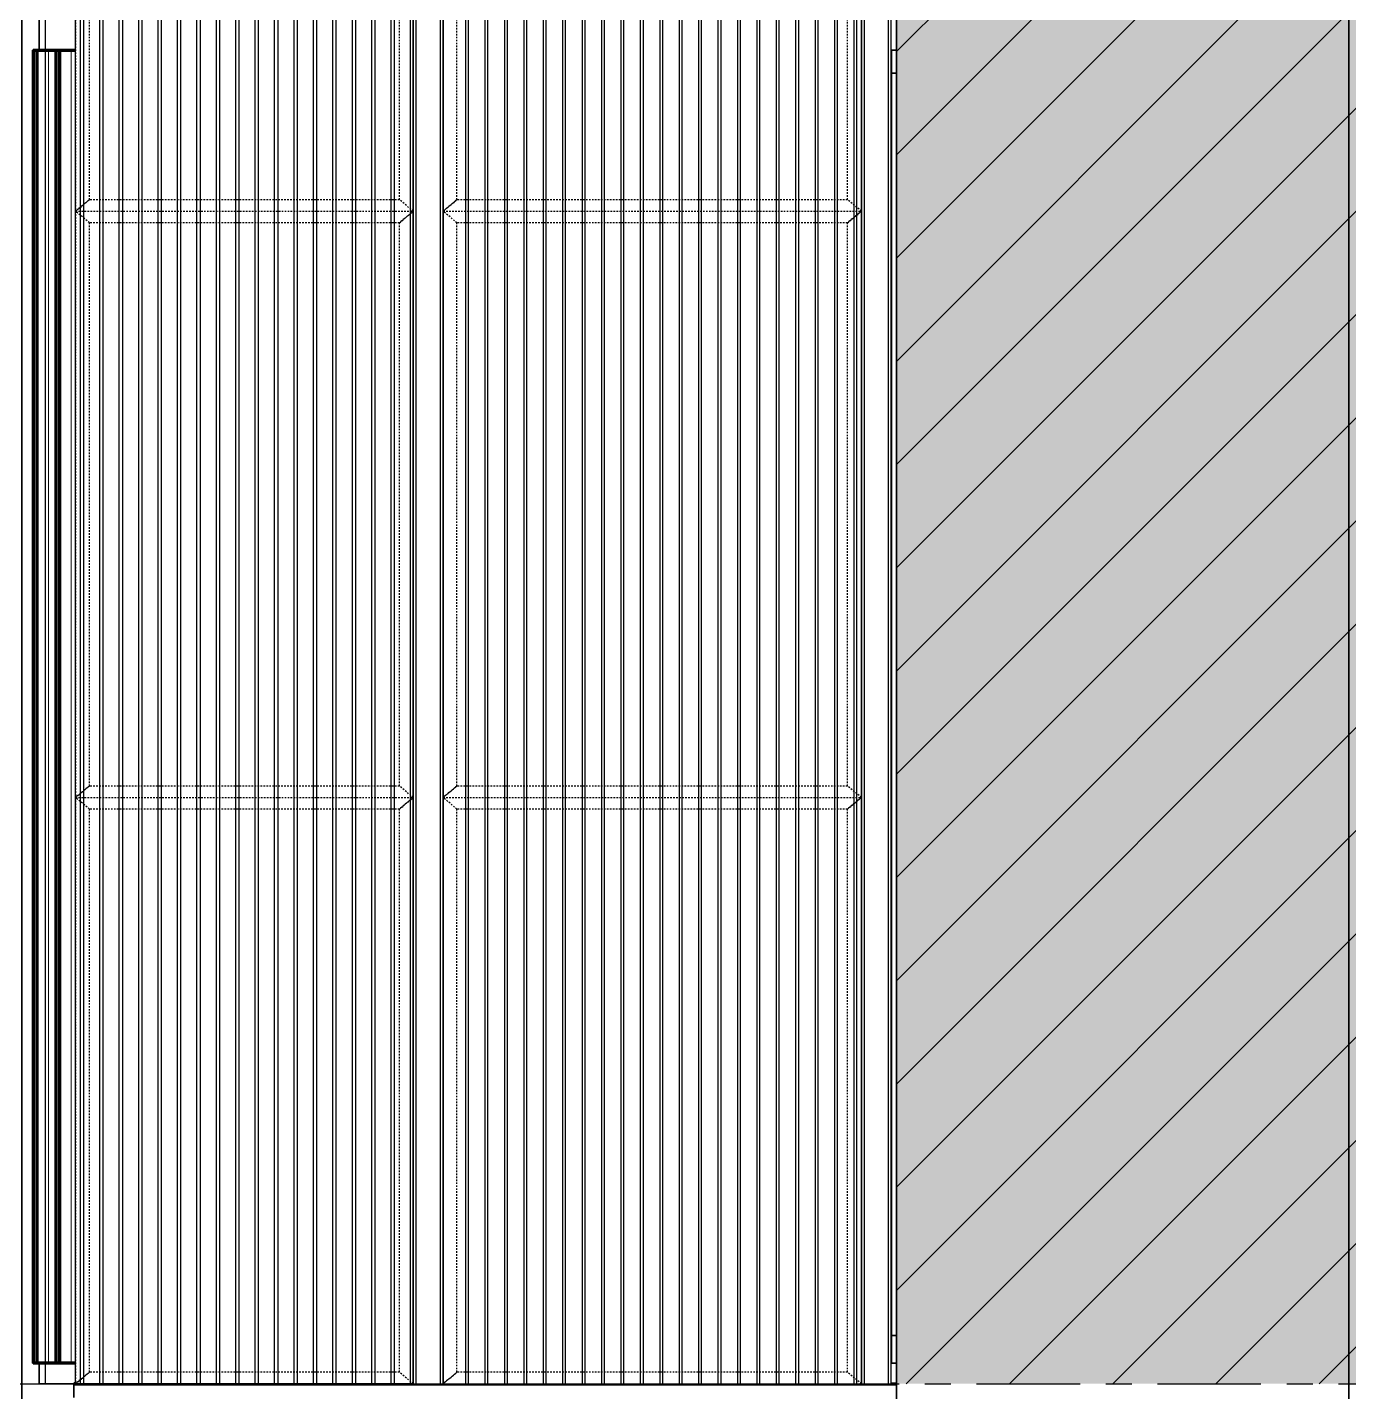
# Model space of a CAD drawing. Header units: millimetres. Extents: x -25371 to 2282244, y -90657 to 147824.
# Drawn here: x 1592457 to 1595332, y -990 to 1977 of the extents above; entities that cross this region are included whole.
import ezdxf
from ezdxf.xclip import XClip

# ---------------------------------------------------------------- set-up
doc = ezdxf.new("R2010")
doc.units = ezdxf.units.MM
doc.header["$XCLIPFRAME"] = 0
doc.set_wipeout_variables(frame=1)
for name, pattern in [('CENTER', [50.8, 31.75, -6.35, 6.35, -6.35]), ('TA_GL_000.90000', [2.475, 0.9, -0.225, 0.225, -0.225, 0.9]), ('TA_HL_001.00000', [6.5, 3.55, -2.95])]:
    doc.linetypes.add(name, pattern=pattern)
for name, color, linetype in [('000 - 0_SYM_DWG_GRIDLINE_MAIN_COLOR_251', 7, 'Continuous'), ('000 - CONCRETE_COL_HATCH_', 7, 'Continuous'), ('000 - EXISTING_LOUVERS_MAIN_COLOR_1', 7, 'Continuous'), ('000 - GRID', 7, 'CENTER'), ('010 - ASPG_EXTR_MAIN_COLOR_2', 7, 'Continuous'), ('010 - ASPG_EXTR_WIPEOUT_', 7, 'Continuous'), ('010 - ASPG_FRAMING_MAIN_COLOR_1', 7, 'Continuous'), ('010 - ASPG_FRAMING_SUB_COLOR_2', 7, 'Continuous')]:
    doc.layers.add(name, color=color, linetype=linetype)
for name, color, linetype, lineweight in [('A-DETL', 7, 'Continuous', 70), ('A-DOOR', 7, 'Continuous', 35), ('A-DOOR-E', 7, 'Continuous', 35), ('A-DOOR-FRAM', 7, 'Continuous', 35), ('A-DOOR-HDLN', 7, 'Continuous', 70), ('A-FLOR-E', 7, 'Continuous', 35), ('A-FLOR-HRAL', 7, 'Continuous', 35), ('A-GENM', 7, 'Continuous', 35), ('A-GLAZ-CURT', 7, 'Continuous', 35), ('A-GLAZ-CWMG', 7, 'Continuous', 35), ('P-SANR-FIXT', 7, 'Continuous', 35), ('WALL-E', 7, 'Continuous', 50)]:
    doc.layers.add(name, color=color, linetype=linetype, lineweight=lineweight)
doc.styles.add('TA', font='', dxfattribs={"height": 4.5})
doc.styles.get('TA').set_extended_font_data('Cordia New')

# ---------------------------------------------------------------- blocks, each defined once
blk = doc.blocks.new('*U1018')
at = {"layer": '000 - 0_SYM_DWG_GRIDLINE_MAIN_COLOR_251', "color": 7, "linetype": 'ByBlock', "ltscale": 5}
blk.add_line((20, 0), (-585.291, 0), dxfattribs=at)
at = {"color": 7, "style": 'TA', "flags": 1}
blk.add_attdef('LOCATION', (6, -6), '', height=4.5, rotation=270, dxfattribs=at)
blk = doc.blocks.new('C-1-VS01_REV00_20260615-155540_ELEVATION_1_DIMS-1')
at = {"layer": '000 - GRID', "color": 7, "linetype": 'TA_GL_000.90000', "xscale": 50.00000000000004, "yscale": 50.00000000000004, "zscale": 50.00000000000004, "rotation": 180}
blk.add_blockref('*U1018', (-32265.5, 103600), dxfattribs=at)
blk = doc.blocks.new('DPA_DR-SG-SW2 - D5_1100x2150 mm PB-5440788-VS01 - ELEVATION 1')
at = {"layer": 'A-DOOR', "color": 7}
for p, q in [((2627.5, 103600), (2599.3, 103600)), ((2599.3, 103600), (2789.5, 103600)), ((2789.5, 103600), (2627.5, 103600))]:
    blk.add_line(p, q, dxfattribs=at)
at = {"layer": 'A-DOOR-E', "color": 7}
for p, q in [((2622, 103600), (2623.3, 103600)), ((2789.5, 103600), (2622, 103600)), ((2789.5, 103600), (2623.3, 103600)), ((2648.9, 103600), (2650.2, 103600)), ((2648.9, 103600), (2789.5, 103600)), ((2789.5, 103600), (2650.2, 103600))]:
    blk.add_line(p, q, dxfattribs=at)
at = {"layer": 'A-DOOR-FRAM', "color": 7}
for p, q in [((2638.5, 103600), (2572.9, 103600)), ((2599.3, 103600), (2572.9, 103600)), ((2627.5, 103600), (2599.3, 103600)), ((2638.9, 103600), (2627.5, 103600)), ((2638.5, 103600), (2676.2, 103600)), ((2638.9, 103600), (2676.2, 103600))]:
    blk.add_line(p, q, dxfattribs=at)
blk = doc.blocks.new('PB-DRAIN-SCUPPER-GENC-300 with RC  - 300WX100D 2-5732364-VS01 - ELEVATION 1')
at = {"layer": 'P-SANR-FIXT', "color": 7}
for p, q in [((-189, 103600), (-205.4, 103600)), ((-205.4, 103600), (525.4, 103600)), ((525.4, 103600), (-189, 103600)), ((-8.5, 103600), (-24.9, 103600)), ((-24.9, 103600), (525.4, 103600)), ((-8.5, 103600), (525.4, 103600)), ((1999.7, 103600), (1622.7, 103600)), ((1622.7, 103600), (2163.7, 103600)), ((1622.7, 103600), (2180.1, 103600)), ((1622.7, 103600), (1983.3, 103600)), ((1983.3, 103600), (1999.7, 103600)), ((2163.7, 103600), (2180.1, 103600))]:
    blk.add_line(p, q, dxfattribs=at)
at = {"layer": 'P-SANR-FIXT', "color": 7, "lineweight": 9}
for p, q in [((-24.9, 103600), (-189, 103600)), ((-189, 103600), (525.4, 103600)), ((525.4, 103600), (-179.1, 103600)), ((-34.8, 103600), (525.4, 103600)), ((-24.9, 103600), (525.4, 103600)), ((1622.7, 103600), (2153.9, 103600)), ((2009.5, 103600), (1622.7, 103600)), ((1622.7, 103600), (1999.7, 103600)), ((1622.7, 103600), (2163.7, 103600)), ((1999.7, 103600), (2163.7, 103600))]:
    blk.add_line(p, q, dxfattribs=at)
blk = doc.blocks.new('Railing - Post End-4364167-VS01 - ELEVATION 1')
at = {"layer": 'A-FLOR-HRAL', "color": 7, "lineweight": 9}
for p, q in [((2594.8, 103600), (2586.2, 103600)), ((2586.6, 103600), (2592.2, 103600)), ((2592.3, 103600), (2627.6, 103600)), ((2635.7, 103600), (2594.8, 103600)), ((2627.6, 103600), (2636.1, 103600))]:
    blk.add_line(p, q, dxfattribs=at)
blk = doc.blocks.new('Railing - Post Start-4364165-VS01 - ELEVATION 1')
at = {"layer": 'A-FLOR-HRAL', "color": 7, "lineweight": 9}
for p, q in [((2394.2, 103600), (2355.6, 103600)), ((2356, 103600), (2361.7, 103600)), ((2361.7, 103600), (2405.5, 103600)), ((2399.4, 103600), (2394.5, 103600)), ((2405.1, 103600), (2399.4, 103600))]:
    blk.add_line(p, q, dxfattribs=at)
blk = doc.blocks.new('Railing - Railing-4950034-VS01 - ELEVATION 1')
at = {"color": 7}
for name in ['Railing - Post Start-4364165-VS01 - ELEVATION 1', 'Railing - Post End-4364167-VS01 - ELEVATION 1']:
    blk.add_blockref(name, (0, 0), dxfattribs=at)
blk = doc.blocks.new('DPA_AC-PL_FLOOR ROOM CAL - A41_1000 x 1000 mm-V31-VS01 - ELEVATION 1')
at = {"layer": 'A-DOOR-E', "color": 7}
for p, q in [((525.4, 103600), (149.9, 103600)), ((149.9, 103600), (525.4, 103600)), ((1622.7, 103600), (1701.2, 103600)), ((1701.2, 103600), (1622.7, 103600))]:
    blk.add_line(p, q, dxfattribs=at)
at = {"layer": 'A-DOOR-HDLN', "color": 7}
for p, q in [((220.4, 103600), (525.4, 103600)), ((525.4, 103600), (220.4, 103600)), ((220.4, 103600), (525.4, 103600)), ((1622.7, 103600), (1631.2, 103600)), ((1622.7, 103600), (1631.2, 103600)), ((1631.2, 103600), (1622.7, 103600))]:
    blk.add_line(p, q, dxfattribs=at)
blk = doc.blocks.new('System Panel - DPA-AR_Facade_Solid Panel 150mm-V50-VS01 - ELEVATION 1')
at = {"layer": 'A-GLAZ-CURT', "color": 7}
for p, q in [((1692.2, 103600), (2676.3, 103600)), ((1692.2, 103600), (1805.4, 103600)), ((2789.5, 103600), (1805.4, 103600)), ((2789.5, 103600), (2676.3, 103600))]:
    blk.add_line(p, q, dxfattribs=at)
blk = doc.blocks.new('DPA_DR-SG-SW - D4_1100x2150 mm-V68-VS01 - ELEVATION 1')
at = {"layer": 'A-DOOR', "color": 7}
for p, q in [((1787.5, 103600), (1759.3, 103600)), ((1759.3, 103600), (2536.7, 103600)), ((2564.9, 103600), (1787.5, 103600)), ((2536.7, 103600), (2564.9, 103600))]:
    blk.add_line(p, q, dxfattribs=at)
at = {"layer": 'A-DOOR-E', "color": 7}
for p, q in [((1770.6, 103600), (1772, 103600)), ((2525.3, 103600), (1770.6, 103600)), ((2526.7, 103600), (1772, 103600)), ((1797.5, 103600), (1798.8, 103600)), ((1797.5, 103600), (2552.2, 103600)), ((2553.6, 103600), (1798.8, 103600)), ((2526.7, 103600), (2525.3, 103600)), ((2553.6, 103600), (2552.2, 103600))]:
    blk.add_line(p, q, dxfattribs=at)
at = {"layer": 'A-DOOR-FRAM', "color": 7}
for p, q in [((1798.5, 103600), (1732.9, 103600)), ((1759.3, 103600), (1732.9, 103600)), ((1787.5, 103600), (1759.3, 103600)), ((1798.8, 103600), (1787.5, 103600)), ((1798.5, 103600), (1836.2, 103600)), ((1798.8, 103600), (1836.2, 103600)), ((2564.9, 103600), (2536.7, 103600)), ((2536.7, 103600), (2563.1, 103600)), ((2591, 103600), (2553.6, 103600)), ((2553.6, 103600), (2564.9, 103600)), ((2563.1, 103600), (2628.7, 103600)), ((2628.7, 103600), (2591, 103600))]:
    blk.add_line(p, q, dxfattribs=at)
blk = doc.blocks.new('DPA_CP_Entrance Louver Grill Vertical Z - Louver Grill Vertical Z-5599431-VS01 - ELEVATION 1')
at = {"layer": 'A-GLAZ-CURT', "color": 7}
for p, q in [((2506.3, 106500), (2451.2, 106500)), ((2451.2, 106500), (2452.5, 106500)), ((2451.2, 103645), (2451.2, 106500)), ((2452.5, 106500), (2509.1, 106500)), ((2452.5, 103645), (2452.5, 106500)), ((2476.3, 106500), (2474.8, 106500)), ((2474.8, 106500), (2506.3, 106500)), ((2509.1, 106500), (2476.3, 106500)), ((2476.3, 106500), (2532.9, 106500)), ((2476.3, 106500), (3401.4, 106500)), ((2570.7, 106500), (2532.9, 106500)), ((2532.9, 106500), (2565.7, 106500)), ((2532.9, 106500), (3412, 106500)), ((2565.7, 106500), (2603.5, 106500)), ((2603.5, 106500), (2570.7, 106500)), ((3368.6, 106500), (3312, 106500)), ((3312, 106500), (3313.3, 106500)), ((3312, 106500), (3312, 103645)), ((3313.3, 106500), (3368.4, 106500)), ((3313.3, 106500), (3313.3, 103645)), ((3368.4, 106500), (3399.9, 106500)), ((3368.4, 106500), (3368.4, 103645)), ((3401.4, 106500), (3368.6, 106500)), ((3399.9, 106500), (3401.4, 106500)), ((3399.9, 106500), (3399.9, 103645)), ((3401.4, 106500), (3401.4, 103645)), ((3412, 106500), (3401.4, 106500)), ((3401.4, 106500), (3401.4, 106450)), ((3401.4, 106450), (3412, 106450)), ((3412, 106450), (3401.4, 106450)), ((3401.4, 106450), (3412, 106450)), ((3412, 106450), (3401.4, 106450)), ((3412, 103705), (3401.4, 103705)), ((3401.4, 103705), (3401.4, 103645)), ((3401.4, 103705), (3412, 103705)), ((3401.4, 103705), (3412, 103705)), ((3412, 103705), (3401.4, 103705)), ((2452.5, 103645), (2451.2, 103645)), ((2451.2, 103645), (2506.3, 103645)), ((2509.1, 103645), (2452.5, 103645)), ((2506.3, 103645), (2474.8, 103645)), ((2474.8, 103645), (2476.3, 103645)), ((2476.3, 103645), (2509.1, 103645)), ((2532.9, 103645), (2476.3, 103645)), ((2476.3, 103645), (3401.4, 103645)), ((2565.7, 103645), (2532.9, 103645)), ((2532.9, 103645), (2570.7, 103645)), ((3412, 103645), (2532.9, 103645)), ((2603.5, 103645), (2565.7, 103645)), ((2570.7, 103645), (2603.5, 103645)), ((3313.3, 103645), (3312, 103645)), ((3312, 103645), (3368.6, 103645)), ((3368.4, 103645), (3313.3, 103645)), ((3399.9, 103645), (3368.4, 103645)), ((3368.6, 103645), (3401.4, 103645)), ((3401.4, 103645), (3399.9, 103645)), ((3401.4, 103645), (3412, 103645))]:
    blk.add_line(p, q, dxfattribs=at)
blk = doc.blocks.new('Rectangular Mullion - 45 x 100mm-5599265-VS01 - ELEVATION 1')
at = {"layer": 'A-GLAZ-CWMG', "color": 7}
for p, q in [((2480.4, 103645), (3412, 103645)), ((2555.9, 103645), (3412, 103645)), ((2480.4, 103600), (3412, 103600)), ((3412, 103600), (2555.9, 103600))]:
    blk.add_line(p, q, dxfattribs=at)
blk = doc.blocks.new('Rectangular Mullion - 45 x 100mm-5599497-VS01 - ELEVATION 1')
at = {"layer": 'A-GLAZ-CWMG', "color": 7}
for p, q in [((1622.7, 106500), (1547.2, 106500)), ((1547.2, 106500), (1576.7, 106500)), ((1576.7, 106500), (1652.2, 106500)), ((1652.2, 106500), (1622.7, 106500)), ((1576.7, 103645), (1547.2, 103645)), ((1547.2, 103645), (1622.7, 103645)), ((1652.2, 103645), (1576.7, 103645)), ((1622.7, 103645), (1652.2, 103645))]:
    blk.add_line(p, q, dxfattribs=at)
blk = doc.blocks.new('DPA_CP_Entrance Louver Grill Vertical Z - Louver Grill Vertical Z-5599499-VS01 - ELEVATION 1')
at = {"layer": 'A-GLAZ-CURT', "color": 7}
for p, q in [((1587.8, 106500), (1532.7, 106500)), ((1532.7, 106500), (1534, 106500)), ((1532.7, 103645), (1532.7, 106500)), ((1534, 106500), (1590.6, 106500)), ((1534, 103645), (1534, 106500)), ((1557.8, 106500), (1556.3, 106500)), ((1556.3, 106500), (1587.8, 106500)), ((1590.6, 106500), (1557.8, 106500)), ((1557.8, 106500), (1614.4, 106500)), ((1557.8, 106500), (2446.8, 106500)), ((1652.2, 106500), (1614.4, 106500)), ((1614.4, 106500), (1647.2, 106500)), ((1614.4, 106500), (2503.4, 106500)), ((1647.2, 106500), (1685, 106500)), ((1685, 106500), (1652.2, 106500)), ((2414, 106500), (2357.4, 106500)), ((2357.4, 106500), (2358.7, 106500)), ((2357.4, 106500), (2357.4, 103645)), ((2358.7, 106500), (2413.8, 106500)), ((2358.7, 106500), (2358.7, 103645)), ((2413.8, 106500), (2445.3, 106500)), ((2413.8, 106500), (2413.8, 103645)), ((2446.8, 106500), (2414, 106500)), ((2445.3, 106500), (2446.8, 106500)), ((2445.3, 106500), (2445.3, 103645)), ((2446.8, 106500), (2446.8, 103645)), ((2503.4, 106500), (2446.8, 106500)), ((2446.8, 106500), (2446.8, 106450)), ((2508.3, 106500), (2470.6, 106500)), ((2470.6, 106500), (2503.4, 106500)), ((2503.4, 106500), (2541.1, 106500)), ((2541.1, 106500), (2508.3, 106500)), ((2446.8, 106450), (2451.2, 106450)), ((2451.2, 106450), (2446.8, 106450)), ((2446.8, 106450), (2451.2, 106450)), ((2451.2, 106450), (2446.8, 106450)), ((2451.2, 103705), (2446.8, 103705)), ((2446.8, 103705), (2446.8, 103645)), ((2446.8, 103705), (2451.2, 103705)), ((2446.8, 103705), (2451.2, 103705)), ((2451.2, 103705), (2446.8, 103705)), ((1534, 103645), (1532.7, 103645)), ((1532.7, 103645), (1587.8, 103645)), ((1590.6, 103645), (1534, 103645)), ((1587.8, 103645), (1556.3, 103645)), ((1556.3, 103645), (1557.8, 103645)), ((1557.8, 103645), (1590.6, 103645)), ((1614.4, 103645), (1557.8, 103645)), ((1557.8, 103645), (2446.8, 103645)), ((1647.2, 103645), (1614.4, 103645)), ((1614.4, 103645), (1652.2, 103645)), ((2503.4, 103645), (1614.4, 103645)), ((1685, 103645), (1647.2, 103645)), ((1652.2, 103645), (1685, 103645)), ((2358.7, 103645), (2357.4, 103645)), ((2357.4, 103645), (2414, 103645)), ((2413.8, 103645), (2358.7, 103645)), ((2445.3, 103645), (2413.8, 103645)), ((2414, 103645), (2446.8, 103645)), ((2446.8, 103645), (2445.3, 103645)), ((2446.8, 103645), (2503.4, 103645)), ((2503.4, 103645), (2470.6, 103645)), ((2470.6, 103645), (2508.3, 103645)), ((2541.1, 103645), (2503.4, 103645)), ((2508.3, 103645), (2541.1, 103645))]:
    blk.add_line(p, q, dxfattribs=at)
blk = doc.blocks.new('Rectangular Mullion - Mullion_Top_C-Channel-5599266-VS01 - ELEVATION 1')
at = {"layer": 'A-GLAZ-CWMG', "color": 7}
for p, q in [((3449.4, 106600), (2480, 106600)), ((3524.8, 106600), (2555.5, 106600)), ((3524.8, 106600), (3449.4, 106600)), ((2480, 106500), (3412, 106500)), ((3412, 106500), (2555.5, 106500))]:
    blk.add_line(p, q, dxfattribs=at)
blk = doc.blocks.new('Rectangular Mullion - 45 x 100mm-5599430-VS01 - ELEVATION 1')
at = {"layer": 'A-GLAZ-CWMG', "color": 7}
for p, q in [((2541.1, 106500), (2465.7, 106500)), ((2465.7, 106500), (2495.2, 106500)), ((2495.2, 106500), (2570.7, 106500)), ((2570.7, 106500), (2541.1, 106500)), ((2495.2, 103645), (2465.7, 103645)), ((2465.7, 103645), (2541.1, 103645)), ((2570.7, 103645), (2495.2, 103645)), ((2541.1, 103645), (2570.7, 103645))]:
    blk.add_line(p, q, dxfattribs=at)
blk = doc.blocks.new('GM_Louver Grill Vertical Z1 - Z Profile-V70-VS01 - ELEVATION 1')
at = {"layer": 'A-DETL', "color": 7}
for p, q in [((1583.4, 106500), (1590, 106500)), ((1583.4, 106500), (1583.4, 103645)), ((1587.3, 106500), (1672.8, 106500)), ((1590, 106500), (1591.5, 106500)), ((1591.5, 106500), (1591.5, 103645)), ((1651.7, 106500), (1668.9, 106500)), ((1590, 103645), (1583.4, 103645)), ((1672.8, 103645), (1587.3, 103645)), ((1591.5, 103645), (1590, 103645)), ((1668.9, 103645), (1651.7, 103645))]:
    blk.add_line(p, q, dxfattribs=at)
at = {"layer": 'A-GENM', "color": 7, "lineweight": 9}
for p, q in [((1668.9, 106500), (1583.4, 106500)), ((1591.5, 106500), (1587.3, 106500)), ((1590, 106500), (1590, 103645)), ((1616.3, 103645), (1616.3, 106500)), ((1653.2, 106500), (1651.7, 106500)), ((1672.8, 106500), (1653.2, 106500)), ((1583.4, 103645), (1668.9, 103645)), ((1587.3, 103645), (1591.5, 103645)), ((1651.7, 103645), (1653.2, 103645)), ((1653.2, 103645), (1672.8, 103645))]:
    blk.add_line(p, q, dxfattribs=at)
blk = doc.blocks.new('GM_Louver Grill Vertical Z1 - Z Profile-V71-VS01 - ELEVATION 1')
at = {"layer": 'A-DETL', "color": 7}
for p, q in [((1632.9, 106500), (1639.4, 106500)), ((1632.9, 106500), (1632.9, 103645)), ((1636.8, 106500), (1722.2, 106500)), ((1639.4, 106500), (1640.9, 106500)), ((1640.9, 106500), (1640.9, 103645)), ((1701.2, 106500), (1718.3, 106500)), ((1639.4, 103645), (1632.9, 103645)), ((1722.2, 103645), (1636.8, 103645)), ((1640.9, 103645), (1639.4, 103645)), ((1718.3, 103645), (1701.2, 103645))]:
    blk.add_line(p, q, dxfattribs=at)
at = {"layer": 'A-GENM', "color": 7, "lineweight": 9}
for p, q in [((1718.3, 106500), (1632.9, 106500)), ((1640.9, 106500), (1636.8, 106500)), ((1639.4, 106500), (1639.4, 103645)), ((1665.7, 103645), (1665.7, 106500)), ((1702.6, 106500), (1701.2, 106500)), ((1722.2, 106500), (1702.6, 106500)), ((1632.9, 103645), (1718.3, 103645)), ((1636.8, 103645), (1640.9, 103645)), ((1701.2, 103645), (1702.6, 103645)), ((1702.6, 103645), (1722.2, 103645))]:
    blk.add_line(p, q, dxfattribs=at)
blk = doc.blocks.new('GM_Louver Grill Vertical Z1 - Z Profile-V72-VS01 - ELEVATION 1')
at = {"layer": 'A-DETL', "color": 7}
for p, q in [((1731.7, 106500), (1738.2, 106500)), ((1731.7, 106500), (1731.7, 103645)), ((1735.6, 106500), (1821, 106500)), ((1738.2, 106500), (1739.7, 106500)), ((1739.7, 106500), (1739.7, 103645)), ((1799.9, 106500), (1817.1, 106500)), ((1738.2, 103645), (1731.7, 103645)), ((1821, 103645), (1735.6, 103645)), ((1739.7, 103645), (1738.2, 103645)), ((1817.1, 103645), (1800.2, 103645))]:
    blk.add_line(p, q, dxfattribs=at)
at = {"layer": 'A-GENM', "color": 7, "lineweight": 9}
for p, q in [((1817.1, 106500), (1731.7, 106500)), ((1739.7, 106500), (1735.6, 106500)), ((1738.2, 106500), (1738.2, 103645)), ((1764.5, 103645), (1764.5, 106500)), ((1801.4, 106500), (1799.9, 106500)), ((1821, 106500), (1801.4, 106500)), ((1731.7, 103645), (1817.1, 103645)), ((1735.6, 103645), (1739.7, 103645)), ((1800.2, 103645), (1801.4, 103645)), ((1801.4, 103645), (1821, 103645))]:
    blk.add_line(p, q, dxfattribs=at)
blk = doc.blocks.new('GM_Louver Grill Vertical Z1 - Z Profile-V73-VS01 - ELEVATION 1')
at = {"layer": 'A-DETL', "color": 7}
for p, q in [((1830.5, 106500), (1837.1, 106500)), ((1830.5, 106500), (1830.5, 103645)), ((1834.4, 106500), (1919.8, 106500)), ((1837.1, 106500), (1838.6, 106500)), ((1838.6, 106500), (1838.6, 103645)), ((1899.2, 106500), (1915.9, 106500)), ((1837.1, 103645), (1830.5, 103645)), ((1919.8, 103645), (1834.4, 103645)), ((1838.6, 103645), (1837.1, 103645)), ((1915.9, 103645), (1899.2, 103645))]:
    blk.add_line(p, q, dxfattribs=at)
at = {"layer": 'A-GENM', "color": 7, "lineweight": 9}
for p, q in [((1915.9, 106500), (1830.5, 106500)), ((1838.6, 106500), (1834.4, 106500)), ((1837.1, 106500), (1837.1, 103645)), ((1863.3, 103645), (1863.3, 106500)), ((1919.8, 106500), (1900.2, 106500)), ((1830.5, 103645), (1915.9, 103645)), ((1834.4, 103645), (1838.6, 103645)), ((1900.2, 103645), (1919.8, 103645))]:
    blk.add_line(p, q, dxfattribs=at)
blk = doc.blocks.new('GM_Louver Grill Vertical Z1 - Z Profile-V74-VS01 - ELEVATION 1')
at = {"layer": 'A-DETL', "color": 7}
for p, q in [((2028.1, 106500), (2034.7, 106500)), ((2028.1, 106500), (2028.1, 103645)), ((2032, 106500), (2117.5, 106500)), ((2034.7, 106500), (2036.2, 106500)), ((2036.2, 106500), (2036.2, 103645)), ((2097.2, 106500), (2113.6, 106500)), ((2034.7, 103645), (2028.1, 103645)), ((2117.5, 103645), (2032, 103645)), ((2036.2, 103645), (2034.7, 103645)), ((2113.6, 103645), (2097.2, 103645))]:
    blk.add_line(p, q, dxfattribs=at)
at = {"layer": 'A-GENM', "color": 7, "lineweight": 9}
for p, q in [((2113.6, 106500), (2028.1, 106500)), ((2036.2, 106500), (2032, 106500)), ((2034.7, 106500), (2034.7, 103645)), ((2060.9, 103645), (2060.9, 106500)), ((2117.5, 106500), (2097.9, 106500)), ((2028.1, 103645), (2113.6, 103645)), ((2032, 103645), (2036.2, 103645)), ((2097.9, 103645), (2117.5, 103645))]:
    blk.add_line(p, q, dxfattribs=at)
blk = doc.blocks.new('GM_Louver Grill Vertical Z1 - Z Profile-V75-VS01 - ELEVATION 1')
at = {"layer": 'A-DETL', "color": 7}
for p, q in [((2225.8, 106500), (2232.3, 106500)), ((2225.8, 106500), (2225.8, 103645)), ((2229.7, 106500), (2315.1, 106500)), ((2232.3, 106500), (2233.8, 106500)), ((2233.8, 106500), (2233.8, 103645)), ((2294, 106500), (2311.2, 106500)), ((2232.3, 103645), (2225.8, 103645)), ((2315.1, 103645), (2229.7, 103645)), ((2233.8, 103645), (2232.3, 103645)), ((2311.2, 103645), (2294, 103645))]:
    blk.add_line(p, q, dxfattribs=at)
at = {"layer": 'A-GENM', "color": 7, "lineweight": 9}
for p, q in [((2311.2, 106500), (2225.8, 106500)), ((2233.8, 106500), (2229.7, 106500)), ((2232.3, 106500), (2232.3, 103645)), ((2258.6, 103645), (2258.6, 106500)), ((2295.2, 106500), (2294, 106500)), ((2315.1, 106500), (2295.5, 106500)), ((2225.8, 103645), (2311.2, 103645)), ((2229.7, 103645), (2233.8, 103645)), ((2294, 103645), (2295.2, 103645)), ((2295.5, 103645), (2315.1, 103645))]:
    blk.add_line(p, q, dxfattribs=at)
blk = doc.blocks.new('GM_Louver Grill Vertical Z1 - Z Profile-V76-VS01 - ELEVATION 1')
at = {"layer": 'A-DETL', "color": 7}
for p, q in [((2324.6, 106500), (2331.1, 106500)), ((2324.6, 106500), (2324.6, 103645)), ((2328.5, 106500), (2413.9, 106500)), ((2331.1, 106500), (2332.7, 106500)), ((2332.7, 106500), (2332.7, 103645)), ((2392.8, 106500), (2410, 106500)), ((2331.1, 103645), (2324.6, 103645)), ((2413.9, 103645), (2328.5, 103645)), ((2332.7, 103645), (2331.1, 103645)), ((2410, 103645), (2392.8, 103645))]:
    blk.add_line(p, q, dxfattribs=at)
at = {"layer": 'A-GENM', "color": 7, "lineweight": 9}
for p, q in [((2410, 106500), (2324.6, 106500)), ((2332.7, 106500), (2328.5, 106500)), ((2331.1, 106500), (2331.1, 103645)), ((2357.4, 103645), (2357.4, 106500)), ((2394.2, 106500), (2392.8, 106500)), ((2413.9, 106500), (2394.3, 106500)), ((2324.6, 103645), (2410, 103645)), ((2328.5, 103645), (2332.7, 103645)), ((2392.8, 103645), (2394.2, 103645)), ((2394.3, 103645), (2413.9, 103645))]:
    blk.add_line(p, q, dxfattribs=at)
blk = doc.blocks.new('Rectangular Mullion - Mullion_Top_C-Channel-5599267-VS01 - ELEVATION 1')
at = {"layer": 'A-GLAZ-CWMG', "color": 7}
for p, q in [((1546.8, 106500), (1546.8, 106600)), ((1546.8, 106600), (1622.3, 106600)), ((2480, 106600), (1546.8, 106600)), ((2555.5, 106600), (1622.3, 106600)), ((1622.3, 106500), (1546.8, 106500)), ((1546.8, 106500), (2480, 106500)), ((2555.5, 106500), (1622.3, 106500))]:
    blk.add_line(p, q, dxfattribs=at)
blk = doc.blocks.new('Rectangular Mullion - 45 x 100mm-5599268-VS01 - ELEVATION 1')
at = {"layer": 'A-GLAZ-CWMG', "color": 7}
for p, q in [((1547.2, 103600), (1547.2, 103645)), ((1547.2, 103645), (1622.7, 103645)), ((1547.2, 103645), (2480.4, 103645)), ((1622.7, 103645), (2555.9, 103645)), ((1622.7, 103600), (1547.2, 103600)), ((1547.2, 103600), (2480.4, 103600)), ((2555.9, 103600), (1622.7, 103600))]:
    blk.add_line(p, q, dxfattribs=at)
blk = doc.blocks.new('System Panel - DPA-AR_Facade_Solid Panel 150mm-5598975-VS01 - ELEVATION 1')
at = {"layer": 'A-GLAZ-CURT', "color": 7}
for p, q in [((1509.5, 106600), (525.4, 106600)), ((525.4, 106600), (525.4, 103500)), ((525.4, 106600), (638.6, 106600)), ((638.6, 106600), (1622.7, 106600)), ((1509.5, 103500), (1509.5, 106600)), ((1509.5, 106600), (1622.7, 106600)), ((1622.7, 103600), (1622.7, 103570)), ((525.4, 103500), (1509.5, 103500))]:
    blk.add_line(p, q, dxfattribs=at)
blk = doc.blocks.new('System Panel - DPA-AR_Facade_Solid Panel 150mm-V77-VS01 - ELEVATION 1')
at = {"layer": 'A-GLAZ-CURT', "color": 7}
for p, q in [((4396.1, 106600), (3412, 106600)), ((3412, 106600), (3412, 103500)), ((3412, 106600), (3525.2, 106600)), ((3525.2, 106600), (3656.4, 106600)), ((3656.4, 106600), (4409.5, 106600)), ((4396.1, 103500), (4396.1, 106600)), ((4396.1, 106600), (4509.3, 106600)), ((4509.3, 106600), (4509.3, 103500)), ((3412, 103500), (4297.7, 103500)), ((4297.7, 103500), (4396.1, 103500)), ((4509.3, 103500), (4396.1, 103500))]:
    blk.add_line(p, q, dxfattribs=at)
blk = doc.blocks.new('C-1-VS01_REV00_20260615-155217_ELEVATION_1_EX')
at = {"layer": '000 - CONCRETE_COL_HATCH_'}
h = blk.add_hatch(dxfattribs=at)
h.set_pattern_fill('ANSI31')
h.set_pattern_definition([(45, (0, 0), (-112.2532, 112.2532), [])])
h.paths.add_polyline_path([(6999.5, 108700), (-20446.2, 108700), (-20446.2, 103600), (6999.5, 103600)])
h = blk.add_hatch(dxfattribs=at)
h.set_pattern_fill('AR-CONC', scale=0.05)
h.set_pattern_definition([(50, (0, 0), (455.4617, -39.8477), [47.625, -523.875]), (355, (0, 0), (-88.1086, 477.6421), [38.1, -419.1015]), (100.45144, (37.96, -3.3), (367.3531, 437.7944), [40.475, -445.2256]), (46.1842, (0, 127), (677.6976, -105.1058), [71.4375, -785.8125]), (96.63556, (56.5, 118.24), (593.5103, 618.5653), [60.7126, -667.839]), (351.18415, (0, 127), (593.5103, 618.5653), [57.15, -628.6493]), (21, (63.5, 95.25), (379.036, -255.663), [47.625, -523.875]), (326, (63.5, 95.25), (154.505, 460.47), [38.1, -419.1]), (71.45144, (95.1, 73.94), (533.541, 204.807), [40.475, -445.2248]), (37.5, (0, 0), (7.7215, 211.3876), [0, -414.02, 0, -425.45, 0, -420.6875]), (7.5, (0, 0), (167.04916, 250.45144), [0, -242.57, 0, -404.495, 0, -160.3375]), (327.5, (-141.6, 0), (338.9765, -14.32186), [0, -158.75, 0, -495.3, 0, -657.225]), (317.5, (-205.1, 0), (370.32295, 63.5662), [0, -206.375, 0, -328.93, 0, -466.725])])
h.paths.add_polyline_path([(6999.5, 108700), (-20446.2, 108700), (-20446.2, 103600), (6999.5, 103600)])
at = {"layer": 'A-DETL', "color": 7}
for p, q in [((-22235.6, 103600), (-21994.1, 103600)), ((-22235.6, 103600), (-20446.2, 103600)), ((-22235.6, 103600), (-21737.9, 103600)), ((-22235.6, 103600), (-21083.5, 103600)), ((-22235.6, 103600), (-22166, 103600)), ((-22235.6, 103600), (-22052.8, 103600)), ((-22235.6, 103600), (-21800.7, 103600)), ((-22235.6, 103600), (-21669.5, 103600)), ((-22052.8, 103600), (-22166, 103600)), ((-22052.8, 103600), (-21068.7, 103600)), ((-21737.9, 103600), (-21068.7, 103600)), ((-21518.6, 103600), (-21669.5, 103600)), ((-21606.7, 103600), (-20806.5, 103600)), ((-21578.1, 103600), (-21453.8, 103600)), ((-21456, 103600), (-21154.1, 103600)), ((-21068.7, 103600), (-21453.8, 103600)), ((-21163.9, 103600), (-21295.1, 103600)), ((-21163.9, 103600), (-20937.5, 103600)), ((-20806.5, 103600), (-20446.2, 103600))]:
    blk.add_line(p, q, dxfattribs=at)
at = {"layer": 'A-FLOR-E', "color": 7}
for p, q in [((-20970.3, 103600), (-22235.6, 103600)), ((-22183.1, 103600), (-22235.6, 103600)), ((-21083.5, 103600), (-22235.6, 103600)), ((-21111, 103600), (-22042.2, 103600)), ((-21068.7, 103600), (-21606.7, 103600)), ((-20446.2, 103600), (-20970.3, 103600))]:
    blk.add_line(p, q, dxfattribs=at)
at = {"layer": 'WALL-E', "color": 7}
for p, q in [((-22125.3, 103600), (-22235.6, 103600)), ((-22052.8, 103600), (-22235.6, 103600)), ((-21587.2, 103600), (-22235.6, 103600)), ((-21518.6, 103600), (-22235.6, 103600)), ((-21800.7, 103600), (-22235.6, 103600)), ((-22125.3, 103600), (-21994.1, 103600)), ((-21285.3, 103600), (-21587.2, 103600)), ((-21578.1, 103600), (-21068.7, 103600)), ((-21068.7, 103600), (-21456, 103600)), ((-21068.7, 103600), (-21295.1, 103600)), ((-21285.3, 103600), (-21154.1, 103600)), ((-21068.7, 103600), (-20937.5, 103600))]:
    blk.add_line(p, q, dxfattribs=at)
at = {"layer": 'A-DOOR-E', "color": 7}
for name in ['DPA_AC-PL_FLOOR ROOM CAL - A41_1000 x 1000 mm-V31-VS01 - ELEVATION 1', 'DPA_DR-SG-SW - D4_1100x2150 mm-V68-VS01 - ELEVATION 1', 'DPA_DR-SG-SW2 - D5_1100x2150 mm PB-5440788-VS01 - ELEVATION 1']:
    blk.add_blockref(name, (-23858.2, 0), dxfattribs=at)
at = {"layer": 'A-FLOR-HRAL', "color": 7, "lineweight": 9}
blk.add_blockref('Railing - Railing-4950034-VS01 - ELEVATION 1', (-23858.2, 0), dxfattribs=at)
at = {"layer": 'A-GENM', "color": 7}
for name, p in [('GM_Louver Grill Vertical Z1 - Z Profile-V70-VS01 - ELEVATION 1', (-23907.6, 0)), ('GM_Louver Grill Vertical Z1 - Z Profile-V70-VS01 - ELEVATION 1', (-23858.2, 0)), ('GM_Louver Grill Vertical Z1 - Z Profile-V71-VS01 - ELEVATION 1', (-23858.2, 0)), ('GM_Louver Grill Vertical Z1 - Z Profile-V70-VS01 - ELEVATION 1', (-23759.4, 0)), ('GM_Louver Grill Vertical Z1 - Z Profile-V72-VS01 - ELEVATION 1', (-23858.2, 0)), ('GM_Louver Grill Vertical Z1 - Z Profile-V70-VS01 - ELEVATION 1', (-23660.6, 0)), ('GM_Louver Grill Vertical Z1 - Z Profile-V73-VS01 - ELEVATION 1', (-23858.2, 0)), ('GM_Louver Grill Vertical Z1 - Z Profile-V70-VS01 - ELEVATION 1', (-23561.8, 0)), ('GM_Louver Grill Vertical Z1 - Z Profile-V70-VS01 - ELEVATION 1', (-23512.4, 0)), ('GM_Louver Grill Vertical Z1 - Z Profile-V70-VS01 - ELEVATION 1', (-23462.9, 0)), ('GM_Louver Grill Vertical Z1 - Z Profile-V74-VS01 - ELEVATION 1', (-23858.2, 0)), ('GM_Louver Grill Vertical Z1 - Z Profile-V70-VS01 - ELEVATION 1', (-23364.1, 0)), ('GM_Louver Grill Vertical Z1 - Z Profile-V70-VS01 - ELEVATION 1', (-23314.7, 0)), ('GM_Louver Grill Vertical Z1 - Z Profile-V70-VS01 - ELEVATION 1', (-23265.3, 0)), ('GM_Louver Grill Vertical Z1 - Z Profile-V75-VS01 - ELEVATION 1', (-23858.2, 0)), ('GM_Louver Grill Vertical Z1 - Z Profile-V70-VS01 - ELEVATION 1', (-23166.5, 0)), ('GM_Louver Grill Vertical Z1 - Z Profile-V76-VS01 - ELEVATION 1', (-23858.2, 0)), ('GM_Louver Grill Vertical Z1 - Z Profile-V70-VS01 - ELEVATION 1', (-22989.1, 0)), ('GM_Louver Grill Vertical Z1 - Z Profile-V70-VS01 - ELEVATION 1', (-22940.5, 0)), ('GM_Louver Grill Vertical Z1 - Z Profile-V70-VS01 - ELEVATION 1', (-22891.9, 0)), ('GM_Louver Grill Vertical Z1 - Z Profile-V70-VS01 - ELEVATION 1', (-22843.3, 0)), ('GM_Louver Grill Vertical Z1 - Z Profile-V70-VS01 - ELEVATION 1', (-22794.6, 0)), ('GM_Louver Grill Vertical Z1 - Z Profile-V70-VS01 - ELEVATION 1', (-22746, 0)), ('GM_Louver Grill Vertical Z1 - Z Profile-V70-VS01 - ELEVATION 1', (-22697.4, 0)), ('GM_Louver Grill Vertical Z1 - Z Profile-V70-VS01 - ELEVATION 1', (-22648.8, 0)), ('GM_Louver Grill Vertical Z1 - Z Profile-V70-VS01 - ELEVATION 1', (-22600.1, 0)), ('GM_Louver Grill Vertical Z1 - Z Profile-V70-VS01 - ELEVATION 1', (-22551.5, 0)), ('GM_Louver Grill Vertical Z1 - Z Profile-V70-VS01 - ELEVATION 1', (-22502.9, 0)), ('GM_Louver Grill Vertical Z1 - Z Profile-V70-VS01 - ELEVATION 1', (-22454.3, 0)), ('GM_Louver Grill Vertical Z1 - Z Profile-V70-VS01 - ELEVATION 1', (-22405.6, 0)), ('GM_Louver Grill Vertical Z1 - Z Profile-V70-VS01 - ELEVATION 1', (-22357, 0)), ('GM_Louver Grill Vertical Z1 - Z Profile-V70-VS01 - ELEVATION 1', (-22308.4, 0)), ('GM_Louver Grill Vertical Z1 - Z Profile-V70-VS01 - ELEVATION 1', (-22259.8, 0)), ('GM_Louver Grill Vertical Z1 - Z Profile-V70-VS01 - ELEVATION 1', (-22211.1, 0)), ('GM_Louver Grill Vertical Z1 - Z Profile-V70-VS01 - ELEVATION 1', (-22162.5, 0))]:
    blk.add_blockref(name, p, dxfattribs=at)
at = {"layer": 'A-GLAZ-CURT', "color": 7}
for name in ['System Panel - DPA-AR_Facade_Solid Panel 150mm-5598975-VS01 - ELEVATION 1', 'System Panel - DPA-AR_Facade_Solid Panel 150mm-V77-VS01 - ELEVATION 1', 'DPA_CP_Entrance Louver Grill Vertical Z - Louver Grill Vertical Z-5599499-VS01 - ELEVATION 1', 'DPA_CP_Entrance Louver Grill Vertical Z - Louver Grill Vertical Z-5599431-VS01 - ELEVATION 1', 'System Panel - DPA-AR_Facade_Solid Panel 150mm-V50-VS01 - ELEVATION 1']:
    blk.add_blockref(name, (-23858.2, 0), dxfattribs=at)
at = {"layer": 'A-GLAZ-CWMG', "color": 7}
for name in ['Rectangular Mullion - Mullion_Top_C-Channel-5599267-VS01 - ELEVATION 1', 'Rectangular Mullion - Mullion_Top_C-Channel-5599266-VS01 - ELEVATION 1', 'Rectangular Mullion - 45 x 100mm-5599497-VS01 - ELEVATION 1', 'Rectangular Mullion - 45 x 100mm-5599430-VS01 - ELEVATION 1', 'Rectangular Mullion - 45 x 100mm-5599268-VS01 - ELEVATION 1', 'Rectangular Mullion - 45 x 100mm-5599265-VS01 - ELEVATION 1']:
    blk.add_blockref(name, (-23858.2, 0), dxfattribs=at)
at = {"layer": 'P-SANR-FIXT', "color": 7}
blk.add_blockref('PB-DRAIN-SCUPPER-GENC-300 with RC  - 300WX100D 2-5732364-VS01 - ELEVATION 1', (-23858.2, 0), dxfattribs=at)
blk = doc.blocks.new('*U1887')
at = {"layer": '010 - ASPG_FRAMING_MAIN_COLOR_1', "color": 7, "linetype": 'ByBlock'}
for points in [[(0, 0), (0, 734.7), (25, 704.7), (25, 30), (0, 0)], [(1275, 734.7), (0, 734.7), (25, 704.7), (1250, 704.7)], [(1275, 0), (1275, 734.7), (1250, 704.7), (1250, 30), (1275, 0)], [(25, 30), (1250, 30), (1275, 0), (0, 0), (25, 30)]]:
    blk.add_lwpolyline(points, close=True, dxfattribs=at)
blk = doc.blocks.new('*U1888')
at = {"layer": '010 - ASPG_FRAMING_MAIN_COLOR_1', "color": 7, "linetype": 'ByBlock'}
for points in [[(0, 0), (0, 910), (25, 880), (25, 30), (0, 0)], [(1275, 910), (0, 910), (25, 880), (1250, 880)], [(1275, 0), (1275, 910), (1250, 880), (1250, 30), (1275, 0)], [(25, 30), (1250, 30), (1275, 0), (0, 0), (25, 30)]]:
    blk.add_lwpolyline(points, close=True, dxfattribs=at)
blk = doc.blocks.new('*U1593')
at = {"color": 7}
blk.add_wipeout([(50, 0), (1180.2, 0), (1180.2, 7845.8), (50, 7845.8)], dxfattribs=at).dxf.layer = '010 - ASPG_EXTR_WIPEOUT_'
at = {"layer": '010 - ASPG_EXTR_MAIN_COLOR_2', "color": 7}
for points in [[(113.5, 0), (123.8, 0), (123.8, 7845.8), (113.5, 7845.8)], [(178.5, 0), (188.8, 0), (188.8, 7845.8), (178.5, 7845.8)], [(243.5, 0), (253.8, 0), (253.8, 7845.8), (243.5, 7845.8)], [(308.5, 0), (318.8, 0), (318.8, 7845.8), (308.5, 7845.8)], [(373.5, 0), (383.8, 0), (383.8, 7845.8), (373.5, 7845.8)], [(438.5, 0), (448.8, 0), (448.8, 7845.8), (438.5, 7845.8)], [(503.5, 0), (513.8, 0), (513.8, 7845.8), (503.5, 7845.8)], [(568.5, 0), (578.8, 0), (578.8, 7845.8), (568.5, 7845.8)], [(633.5, 0), (643.8, 0), (643.8, 7845.8), (633.5, 7845.8)], [(698.5, 0), (708.8, 0), (708.8, 7845.8), (698.5, 7845.8)], [(763.5, 0), (773.8, 0), (773.8, 7845.8), (763.5, 7845.8)], [(828.5, 0), (838.8, 0), (838.8, 7845.8), (828.5, 7845.8)], [(893.5, 0), (903.8, 0), (903.8, 7845.8), (893.5, 7845.8)], [(958.5, 0), (968.8, 0), (968.8, 7845.8), (958.5, 7845.8)], [(1023.5, 0), (1033.8, 0), (1033.8, 7845.8), (1023.5, 7845.8)], [(1088.5, 0), (1098.8, 0), (1098.8, 7845.8), (1088.5, 7845.8)], [(1153.5, 0), (1163.8, 0), (1163.8, 7845.8), (1153.5, 7845.8)]]:
    blk.add_lwpolyline(points, close=True, dxfattribs=at)
at = {"layer": '010 - ASPG_FRAMING_SUB_COLOR_2', "color": 7}
blk.add_lwpolyline([(50, 0), (1180.2, 0), (1180.2, 7845.8), (50, 7845.8)], close=True, dxfattribs=at)
at = {"color": 7}
blk.add_wipeout([(-50, 0), (50, 0), (50, 7845.8), (-50, 7845.8)], dxfattribs=at).dxf.layer = '010 - ASPG_EXTR_WIPEOUT_'
at = {"layer": '010 - ASPG_EXTR_MAIN_COLOR_2', "color": 7}
blk.add_lwpolyline([(48.5, 0), (58.8, 0), (58.8, 7845.8), (48.5, 7845.8)], close=True, dxfattribs=at)
at = {"layer": '010 - ASPG_FRAMING_MAIN_COLOR_1', "color": 7}
for points in [[(-50, 0), (-40, 0), (-40, 7845.8), (-50, 7845.8)], [(40, 0), (50, 0), (50, 7845.8), (40, 7845.8)]]:
    blk.add_lwpolyline(points, close=True, dxfattribs=at)
at = {"layer": '010 - ASPG_FRAMING_SUB_COLOR_2', "color": 7}
blk.add_lwpolyline([(-50, 0), (50, 0), (50, 7845.8), (-50, 7845.8)], close=True, dxfattribs=at)
blk = doc.blocks.new('*U1592')
at = {"color": 7}
blk.add_wipeout([(50, 0), (1450, 0), (1450, 7845.8), (50, 7845.8)], dxfattribs=at).dxf.layer = '010 - ASPG_EXTR_WIPEOUT_'
at = {"layer": '010 - ASPG_EXTR_MAIN_COLOR_2', "color": 7}
for points in [[(125, 0), (135.2, 0), (135.2, 7845.8), (125, 7845.8)], [(190, 0), (200.2, 0), (200.2, 7845.8), (190, 7845.8)], [(255, 0), (265.2, 0), (265.2, 7845.8), (255, 7845.8)], [(320, 0), (330.2, 0), (330.2, 7845.8), (320, 7845.8)], [(385, 0), (395.2, 0), (395.2, 7845.8), (385, 7845.8)], [(450, 0), (460.2, 0), (460.2, 7845.8), (450, 7845.8)], [(515, 0), (525.2, 0), (525.2, 7845.8), (515, 7845.8)], [(580, 0), (590.2, 0), (590.2, 7845.8), (580, 7845.8)], [(645, 0), (655.2, 0), (655.2, 7845.8), (645, 7845.8)], [(710, 0), (720.2, 0), (720.2, 7845.8), (710, 7845.8)], [(775, 0), (785.2, 0), (785.2, 7845.8), (775, 7845.8)], [(840, 0), (850.2, 0), (850.2, 7845.8), (840, 7845.8)], [(905, 0), (915.2, 0), (915.2, 7845.8), (905, 7845.8)], [(970, 0), (980.2, 0), (980.2, 7845.8), (970, 7845.8)], [(1035, 0), (1045.2, 0), (1045.2, 7845.8), (1035, 7845.8)], [(1100, 0), (1110.2, 0), (1110.2, 7845.8), (1100, 7845.8)], [(1165, 0), (1175.2, 0), (1175.2, 7845.8), (1165, 7845.8)], [(1230, 0), (1240.2, 0), (1240.2, 7845.8), (1230, 7845.8)], [(1295, 0), (1305.2, 0), (1305.2, 7845.8), (1295, 7845.8)], [(1360, 0), (1370.2, 0), (1370.2, 7845.8), (1360, 7845.8)]]:
    blk.add_lwpolyline(points, close=True, dxfattribs=at)
at = {"layer": '010 - ASPG_FRAMING_SUB_COLOR_2', "color": 7}
blk.add_lwpolyline([(50, 0), (1450, 0), (1450, 7845.8), (50, 7845.8)], close=True, dxfattribs=at)
at = {"color": 7}
for points in [[(-50, 0), (50, 0), (50, 7845.8), (-50, 7845.8)], [(1450, 0), (1550, 0), (1550, 7845.8), (1450, 7845.8)]]:
    blk.add_wipeout(points, dxfattribs=at).dxf.layer = '010 - ASPG_EXTR_WIPEOUT_'
at = {"layer": '010 - ASPG_EXTR_MAIN_COLOR_2', "color": 7}
blk.add_lwpolyline([(1425, 0), (1435.2, 0), (1435.2, 7845.8), (1425, 7845.8)], close=True, dxfattribs=at)
at = {"layer": '010 - ASPG_FRAMING_MAIN_COLOR_1', "color": 7}
for points in [[(-50, 0), (-40, 0), (-40, 7845.8), (-50, 7845.8)], [(40, 0), (50, 0), (50, 7845.8), (40, 7845.8)], [(1450, 0), (1460, 0), (1460, 7845.8), (1450, 7845.8)], [(1540, 0), (1550, 0), (1550, 7845.8), (1540, 7845.8)]]:
    blk.add_lwpolyline(points, close=True, dxfattribs=at)
at = {"layer": '010 - ASPG_FRAMING_SUB_COLOR_2', "color": 7}
for points in [[(-50, 0), (50, 0), (50, 7845.8), (-50, 7845.8)], [(1450, 0), (1550, 0), (1550, 7845.8), (1450, 7845.8)]]:
    blk.add_lwpolyline(points, close=True, dxfattribs=at)

msp = doc.modelspace()

# ---------------------------------------------------------------- wipeouts: each hides what was drawn before it
at = {"color": 7}
msp.add_wipeout([(1592562.288, -972.744), (1592496.682, -972.744), (1592496.682, 4127.256), (1592562.288, 4127.256)], dxfattribs=at)

# ---------------------------------------------------------------- next in the draw order: linework, layer by layer
at = {"layer": '000 - EXISTING_LOUVERS_MAIN_COLOR_1', "color": 7}
msp.add_lwpolyline([(1592562.288, -972.744), (1592496.682, -972.744), (1592496.682, 4127.256), (1592562.288, 4127.256)], close=True, dxfattribs=at)

# ---------------------------------------------------------------- next in the draw order: block references
at = {"color": 7}
ref = msp.add_blockref('C-1-VS01_REV00_20260615-155217_ELEVATION_1_EX', (1614794.372, -104572.744), dxfattribs=at)
XClip(ref).set_block_clipping_path([(-39120.691541394, 96602.3760666824), (-3553.7799988328, 115145.365818867)])

# ---------------------------------------------------------------- next in the draw order: block references
at = {"color": 7, "xscale": -0.6500254091024958, "yscale": 0.6500254091024958, "zscale": 0.6500254091024958}
msp.add_blockref('*U1593', (1593329.451, -972.744), dxfattribs=at)

# ---------------------------------------------------------------- next in the draw order: block references
at = {"color": 7, "xscale": 0.6500254091024958, "yscale": 0.6500254091024958, "zscale": 0.6500254091024958}
msp.add_blockref('*U1592', (1593329.451, -972.744), dxfattribs=at)

# ---------------------------------------------------------------- next in the draw order: block references
at = {"color": 7}
msp.add_blockref('C-1-VS01_REV00_20260615-155540_ELEVATION_1_DIMS-1', (1614794.372, -104572.744), dxfattribs=at)
at = {"color": 7, "linetype": 'TA_HL_001.00000', "xscale": -1, "rotation": 270}
for name, p in [('*U1887', (1592562.288, 1577.256)), ('*U1888', (1593361.952, 1577.256)), ('*U1887', (1592562.288, 302.256)), ('*U1888', (1593361.952, 302.256)), ('*U1887', (1592562.288, -972.744)), ('*U1888', (1593361.952, -972.744))]:
    msp.add_blockref(name, p, dxfattribs=at)

doc.saveas('drawing.dxf')
